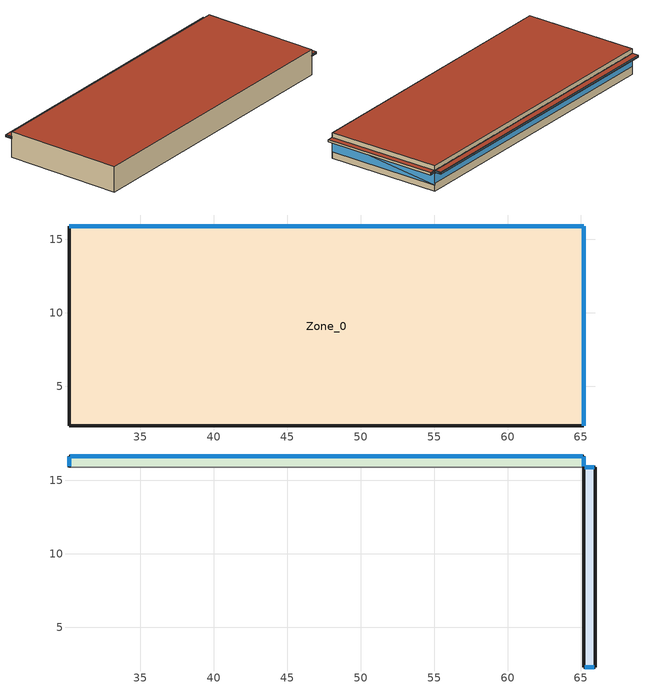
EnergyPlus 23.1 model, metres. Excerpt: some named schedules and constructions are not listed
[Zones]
Zone_0
 floor outside (90.1-2019 Nonresidential CZ 0 Exterior Floor (Mass)): 30.19,15.89,9.1 65.19,15.89,9.1 65.19,2.3,9 30.19,2.29,9
 wall outside (UVal_0.1_Mass): 65.19,15.89 30.19,15.89 z9.1:11.32; 65.19,15.89 30.19,15.89 z11.57:12.1; 30.19,2.29 65.19,2.3 z9:12; 65.19,2.3,9 65.19,15.89,9.1 65.19,15.89,12.1 65.19,2.3,12; 30.19,15.89,9.1 30.19,2.29,9 30.19,2.29,12 30.19,15.89,12.1
 wall to Zone_1 (UVal_0.4_Light): 65.19,15.89 30.19,15.89 z11.32:11.57
 window (defaultGlazing): 65.19,15.89 30.19,15.89 z10.03:11.17; 65.19,2.3,11.28 65.19,15.89,9.82 65.19,15.89,11.32; 65.19,2.3,9.78 65.19,15.89,9.82 65.19,2.3,11.28
 roof outside (300mmInsulation 200mmConcrete): 30.19,15.89,12.1 30.19,2.29,12 65.19,2.3,12 65.19,15.89,12.1
Zone_1
 floor outside (90.1-2019 Nonresidential CZ 0 Exterior Floor (Mass)): 65.19,15.89 30.19,15.89 30.19,16.65 65.19,16.65 z11.32
 wall outside (UVal_0.1_Mass): 65.19,15.89 65.19,16.65 30.19,16.65 30.19,15.89 z11.32:11.57
 window (90.1-2019 Nonresidential CZ 0 Glazing (Operable)): 65.19,15.94 65.19,16.6 / 30.19,16.6 30.19,15.94 z11.38:11.52; 65.13,16.65 30.25,16.65 z11.39:11.51
 roof outside (300mmInsulation 200mmConcrete): 65.19,15.89 65.19,16.65 30.19,16.65 30.19,15.89 z11.57
Zone_2
 floor outside (90.1-2019 Nonresidential CZ 0 Exterior Floor (Mass)): 65.96,2.29,11.22 65.19,2.29,11.22 65.19,15.89,11.32 65.96,15.89,11.32
 wall outside (UVal_0.1_Mass): 65.19,2.29 65.96,2.29 z11.22:11.47; 65.96,15.89 65.19,15.89 z11.32:11.57; 65.19,15.89,11.32 65.19,2.29,11.22 65.19,2.29,11.47 65.19,15.89,11.57; 65.96,2.29,11.22 65.96,15.89,11.32 65.96,15.89,11.57 65.96,2.29,11.47
 window (90.1-2019 Nonresidential CZ 0 Glazing (Operable)): 65.25,2.29 65.89,2.29 z11.29:11.41; 65.89,15.89 65.25,15.89 z11.39:11.51
 roof outside (300mmInsulation 200mmConcrete): 65.96,2.29,11.47 65.96,15.89,11.57 65.19,15.89,11.57 65.19,2.29,11.47
[Schedule:Day:Hourly]
10d713fc-3072-4711-9a12-a2e5f2eb140a: Fraction, 1, 1, 0, 0, 0, 0, 0, 0, 1, 0, 1, 0, 0, 0, 0, 0, 0, 0, 1, 1, 1, 1, 1, 1
61ed1269-ddbc-42bc-8d7f-7cf0bda598df: Fraction, 1, 1, 1, 1, 1, 1, 1, 1, 1, 1, 1, 0, 0, 0, 0, 0, 0, 0, 1, 1, 1, 1, 1, 1
70f824c9-62ea-408e-a8f5-429ca6cad864: Fraction, 1, 1, 1, 1, 1, 1, 1, 1, 1, 0, 0, 0, 0, 0, 0, 0, 0, 1, 1, 1, 1, 1, 1, 1
a60537e2-356d-47ed-acd2-93ec5fe711dc: Fraction, 1, 0, 0, 0, 0, 0, 0, 0, 0, 0, 0, 0, 1, 1, 1, 0, 0, 1, 1, 1, 1, 1, 1, 1
674fb5bb-e834-4b4a-98e3-8f03caa16b26: Fraction, 1, 0, 1, 0, 0, 0, 0, 0, 0, 1, 1, 1, 0, 0, 0, 0, 0, 1, 1, 1, 1, 1, 1, 0
c9109ec8-8125-4f40-bf91-d22dfe812e48: Fraction, 1, 1, 1, 0, 0, 0, 1, 0, 1, 1, 1, 0, 1, 1, 1, 1, 1, 1, 1, 1, 1, 1, 1, 1
646475e4-0fcc-46c1-b942-dc71db39b06e: Fraction, 0, 0, 0, 0, 0, 0, 0, 0, 1, 1, 1, 0, 0, 1, 1, 1, 1, 1, 1, 1, 1, 1, 1, 1
f5a2888a-f7b7-4a11-9f32-ce515b560cf4: Fraction, 1, 1, 1, 1, 1, 1, 0, 0, 1, 1, 1, 1, 0, 0, 0, 1, 1, 1, 1, 1, 1, 1, 1, 1
43b6edb4-3acb-4b10-8bd7-84ea273cac6d: Fraction, 1, 1, 0, 0, 0, 0, 0, 0, 1, 1, 1, 1, 0, 0, 0, 0, 1, 1, 1, 1, 1, 1, 1, 1
05f473d5-67bb-4a2a-af55-2b3afae00f33: Fraction, 1, 1, 1, 0, 0, 0, 1, 1, 1, 1, 1, 0, 0, 0, 0, 0, 0, 0, 1, 1, 1, 1, 1, 1
b609d13f-2b84-405b-8a24-956a2ad42ed2: Fraction, 1, 1, 1, 0, 0, 0, 1, 1, 1, 1, 0, 0, 0, 0, 0, 0, 0, 0, 0, 1, 1, 1, 1, 1
91dc874c-185d-405f-9681-4eb2b382bce5: Fraction, 1, 1, 1, 1, 1, 0, 0, 1, 1, 1, 1, 1, 1, 1, 1, 1, 1, 1, 1, 1, 1, 1, 1, 1
b0ddb3e1-650b-4cac-92bf-bfcedb18f3d5: Fraction, 1, 1, 1, 1, 1, 1, 1, 1, 1, 1, 1, 1, 0, 1, 0, 0, 0, 0, 1, 1, 1, 1, 1, 1
3907be95-0625-4d7e-8887-85e78e9e7097: Fraction, 1, 1, 1, 1, 1, 0, 0, 0, 1, 1, 1, 0, 0, 0, 0, 0, 1, 1, 1, 1, 1, 1, 1, 1
a2372f72-154d-47db-9df6-6178cb1762ee: Fraction, 1, 1, 1, 1, 1, 1, 1, 1, 1, 0, 1, 0, 0, 0, 1, 0, 1, 1, 1, 1, 1, 1, 1, 1
9c51dfe6-b78f-4bde-aa47-e0048b18d7f1: Fraction, 1, 1, 1, 1, 0, 1, 0, 1, 1, 1, 0, 0, 0, 1, 0, 0, 0, 1, 1, 1, 0, 0, 0, 0
9a63c915-3d74-4597-926e-4e540ecf2ef6: Fraction, 0, 0, 1, 1, 0, 0, 0, 0, 1, 1, 1, 1, 1, 1, 1, 1, 1, 1, 1, 1, 1, 1, 1, 1
494fab0d-f455-415b-a334-f92c7b187d72: Fraction, 1, 1, 1, 1, 1, 0, 1, 0, 1, 1, 1, 0, 0, 0, 0, 0, 1, 1, 1, 0, 0, 0, 0, 0
fc56dd6f-0bbc-4290-9baf-2ed334850574: Fraction, 0, 0, 0, 1, 1, 0, 0, 0, 1, 1, 1, 1, 1, 1, 1, 1, 1, 1, 1, 1, 1, 1, 1, 1
9c84e007-54f2-48a4-b61c-5804248a54b5: Fraction, 1, 1, 1, 1, 0, 1, 0, 0, 0, 1, 1, 1, 0, 1, 1, 1, 1, 1, 1, 1, 1, 1, 1, 1
2a86dc24-abe2-46c0-a578-bac73edff54d: Fraction, 1, 1, 1, 0, 1, 1, 1, 1, 1, 1, 1, 0, 0, 1, 0, 0, 1, 0, 1, 1, 1, 1, 1, 1
af6fd26a-f3b5-4432-83a5-3574fd72b575: Fraction, 1, 1, 1, 1, 1, 1, 1, 1, 1, 1, 1, 0, 0, 1, 1, 1, 1, 1, 1, 1, 1, 1, 1, 0
d04bf241-68dc-43e7-b480-e6d11a788bb6: Fraction, 0, 1, 0, 0, 0, 0, 0, 0, 1, 1, 1, 0, 0, 0, 0, 0, 1, 1, 1, 1, 1, 1, 1, 1
416eccee-d6db-416a-bc9c-cfc138c876e0: Fraction, 1, 0, 0, 0, 0, 0, 0, 0, 1, 1, 0, 1, 1, 1, 0, 1, 1, 1, 1, 1, 0, 0, 0, 0
306c6122-c85a-44f9-8740-2a49046fa639: Fraction, 0, 0, 0, 1, 0, 1, 1, 1, 1, 1, 1, 1, 0, 0, 0, 0, 1, 0, 1, 1, 1, 1, 1, 1
de2ef2b7-c6b9-4deb-9ff6-de48f5c54e7b: Fraction, 1, 1, 1, 1, 1, 1, 0, 0, 1, 1, 1, 0, 0, 1, 1, 1, 1, 1, 1, 1, 1, 1, 1, 1
00a06784-31f2-46b5-b46b-9b3cc705e4be: Fraction, 1, 0, 0, 0, 0, 0, 1, 0, 0, 0, 0, 1, 1, 1, 1, 1, 1, 1, 1, 1, 1, 1, 1, 1
d31c2aa3-0a75-4447-89ba-870216779a50: Fraction, 1, 1, 1, 0, 1, 0, 0, 1, 1, 1, 1, 0, 1, 0, 0, 0, 0, 0, 0, 1, 1, 1, 1, 1
891d2449-723d-4d62-9c85-b3457b391c29: Fraction, 1, 1, 1, 0, 0, 0, 1, 1, 1, 1, 1, 1, 0, 0, 0, 0, 1, 1, 1, 1, 1, 1, 1, 1
3ca07191-f17e-4e5b-a554-ef873127aaf8: Fraction, 1, 0, 0, 0, 0, 1, 0, 0, 1, 1, 1, 0, 0, 0, 0, 0, 0, 0, 0, 1, 1, 1, 1, 1
9a9dc7c6-4e7d-4db2-b51f-c26e0e111955: Fraction, 1, 1, 0, 0, 0, 1, 1, 0, 1, 1, 0, 0, 0, 0, 0, 0, 0, 0, 0, 0, 1, 1, 1, 1
4a6c5b4c-1f89-4df6-ad9f-71430bc37b44: Fraction, 1, 1, 1, 1, 1, 1, 1, 0, 1, 1, 0, 0, 0, 0, 0, 0, 1, 0, 0, 0, 0, 0, 1, 1
08254775-44f5-4247-85e3-4b5066e2096e: Fraction, 1, 1, 1, 1, 1, 1, 1, 1, 1, 0, 1, 0, 0, 0, 1, 1, 1, 1, 1, 1, 1, 1, 0, 0
be219f89-2b1d-4431-9e91-bb3388aacff5: Fraction, 0, 0, 0, 0, 0, 0, 0, 0, 0, 1, 0, 1, 1, 0, 1, 1, 1, 1, 1, 0, 1, 1, 1, 0
d5d741f9-8e4f-4459-886a-abe22ecb4776: Fraction, 0, 0, 0, 0, 0, 0, 0, 0, 1, 1, 1, 0, 0, 0, 1, 1, 0, 0, 1, 1, 1, 1, 1, 0
bf6d51ac-1105-497a-a2de-ec87173624fa: Fraction, 1, 1, 1, 1, 1, 1, 1, 1, 1, 1, 0, 1, 0, 0, 0, 1, 1, 1, 1, 1, 1, 1, 1, 1
41ae4848-2393-435b-aa8c-caff3620836a: Fraction, 1, 0, 0, 0, 0, 0, 0, 0, 0, 1, 0, 0, 0, 0, 0, 1, 1, 1, 1, 0, 1, 0, 0, 0
10c5c7fc-dffd-4ef6-b768-62973fcca726: Fraction, 1, 1, 1, 1, 0, 0, 0, 0, 0, 0, 0, 1, 1, 1, 1, 1, 1, 1, 0, 1, 1, 1, 1, 1
1a895e39-381c-441a-b398-cd7a906c9560: Fraction, 1, 0, 1, 1, 0, 1, 1, 0, 1, 1, 0, 0, 0, 1, 1, 0, 1, 1, 1, 1, 1, 1, 1, 1
ec1b9e14-5321-4283-929d-bf3f2aed2e36: Fraction, 1, 1, 1, 1, 0, 0, 0, 0, 1, 1, 0, 0, 1, 1, 1, 1, 1, 1, 1, 1, 1, 1, 1, 1
a863b074-c15f-43c4-8cf2-807d5d33a216: Fraction, 1, 1, 1, 1, 1, 0, 1, 1, 1, 0, 1, 0, 0, 0, 0, 0, 1, 1, 1, 1, 1, 1, 1, 0
a6eedebb-9661-4f0f-a3d9-d3d558f6e6e6: Fraction, 0, 0, 0, 0, 0, 0, 0, 0, 1, 0, 0, 0, 0, 0, 0, 0, 1, 1, 1, 1, 1, 1, 1, 1
137350fb-6d46-4d79-be7a-9534d8d10eae: Fraction, 1, 1, 1, 1, 1, 1, 1, 1, 1, 0, 0, 0, 0, 0, 0, 1, 1, 1, 1, 1, 1, 1, 1, 1
300a2eba-17ac-4103-8262-91f0393ea415: Fraction, 1, 0, 1, 1, 0, 0, 0, 0, 1, 0, 0, 0, 0, 0, 0, 0, 0, 0, 1, 1, 1, 1, 1, 1
2cc7303c-c598-4b38-b547-18a4594cbe52: Fraction, 1, 1, 0, 0, 0, 0, 0, 0, 1, 1, 1, 1, 1, 0, 1, 0, 0, 1, 1, 1, 1, 1, 1, 1
11a17922-9a20-4e33-8878-eec7af24481d: Fraction, 1, 1, 0, 0, 0, 0, 0, 0, 0, 0, 1, 1, 1, 1, 1, 1, 1, 1, 1, 1, 0, 1, 1, 1
9716e83f-957e-4317-9740-17813301d28d: Fraction, 0, 0, 0, 0, 0, 1, 1, 1, 1, 1, 1, 0, 0, 0, 0, 0, 0, 1, 1, 1, 1, 1, 1, 1
8e439957-4252-43be-8005-84d9a7e16082: Fraction, 1, 0, 0, 0, 0, 0, 0, 1, 1, 1, 1, 1, 1, 1, 1, 1, 0, 0, 0, 0, 0, 0, 0, 0
acede185-746f-4f2d-91b2-94382a2c96ec: Fraction, 1, 0, 1, 1, 0, 1, 1, 1, 1, 1, 1, 1, 0, 1, 1, 1, 1, 1, 1, 1, 1, 1, 1, 1
75cba13a-617c-4c97-b269-6eb50ce1591e: Fraction, 1, 0, 0, 0, 0, 0, 0, 0, 0, 0, 1, 1, 1, 1, 1, 0, 0, 1, 1, 1, 1, 1, 1, 1
237d4c4f-92ee-47a7-9302-7d6d844a4d08: Fraction, 0, 0, 0, 1, 0, 0, 0, 0, 1, 1, 0, 0, 0, 0, 0, 0, 0, 0, 1, 1, 1, 1, 1, 1
76d3d796-0b15-4e9a-83b3-713734fe82b8: Fraction, 1, 0, 1, 1, 1, 1, 1, 1, 1, 1, 0, 1, 1, 1, 0, 0, 0, 0, 0, 1, 1, 1, 1, 0
a980d210-3156-47ee-8bec-23ea1e65e53d: Fraction, 0, 0, 0, 0, 0, 1, 0, 0, 0, 1, 1, 1, 1, 0, 0, 1, 1, 1, 1, 1, 1, 1, 1, 0
f49d894e-3d28-4cb2-9190-20e270618cad: Fraction, 0, 0, 0, 0, 0, 0, 1, 1, 1, 1, 1, 0, 0, 0, 0, 0, 0, 1, 1, 1, 1, 1, 1, 1
2643e4e2-9434-4e53-bae8-801ac61526bf: Fraction, 1, 0, 0, 0, 0, 0, 0, 1, 1, 1, 1, 0, 0, 0, 0, 1, 1, 1, 1, 1, 1, 1, 1, 1
2faba3f0-d3ef-49e8-9fd7-9ccc6b06eb38: Fraction, 1, 1, 0, 0, 0, 0, 0, 1, 1, 1, 0, 0, 0, 0, 1, 1, 1, 1, 1, 1, 1, 1, 1, 1
d643ee9b-49e5-497c-b0c5-6b59a79e9e5f: Fraction, 0, 0, 0, 0, 0, 0, 0, 1, 1, 0, 0, 0, 1, 1, 1, 1, 1, 1, 1, 1, 1, 1, 1, 1
1dfaae83-eb3d-43e5-a21c-0adb53cef538: Fraction, 0, 0, 0, 0, 0, 0, 0, 0, 1, 0, 0, 1, 1, 1, 0, 0, 1, 1, 1, 1, 1, 1, 1, 1
2a172e51-18e2-4fed-9432-b58eb8ec5cdb: Fraction, 1, 1, 1, 0, 0, 0, 1, 1, 1, 0, 0, 0, 0, 0, 0, 0, 0, 0, 1, 1, 1, 1, 1, 1
9e497f02-96e3-4eba-a41a-adc510a7f938: Fraction, 1, 1, 1, 1, 1, 1, 1, 0, 0, 0, 0, 1, 1, 1, 1, 1, 1, 1, 1, 1, 1, 1, 1, 0
7a75ea46-1197-4ee1-a5b1-fb817902bfcc: Fraction, 0, 0, 0, 0, 0, 0, 0, 0, 1, 1, 1, 0, 0, 0, 0, 1, 1, 1, 0, 0, 0, 0, 0, 0
85bda98a-c2dc-488f-838b-67b26deb7046: Fraction, 0, 0, 0, 0, 0, 0, 0, 0, 0, 0, 0, 0, 0, 0, 0, 1, 1, 1, 1, 0, 0, 0, 1, 0
48ee625a-fc7b-43ab-a435-b89023930e2b: Fraction, 0, 0, 0, 0, 0, 0, 0, 0, 1, 1, 0, 0, 1, 0, 1, 1, 1, 1, 1, 1, 1, 1, 1, 0
d7017bb1-5e7b-4829-8bd7-197a37711c13: Fraction, 0, 0, 0, 0, 0, 0, 0, 1, 1, 1, 0, 1, 1, 1, 1, 1, 1, 1, 1, 0, 0, 0, 0, 0
edce10d1-4d66-4422-80ac-adc0b7613fc6: Fraction, 0, 0, 0, 0, 0, 1, 1, 1, 1, 1, 0, 0, 0, 0, 0, 0, 0, 1, 1, 1, 1, 1, 1, 1
a3413c26-e313-4fbc-bf39-c9835e067602: Fraction, 0, 0, 0, 0, 0, 0, 0, 0, 0, 0, 1, 1, 1, 1, 1, 1, 0, 1, 1, 1, 1, 1, 1, 1
ee5aba73-dbe6-49a7-bfbc-5bfe610fed42: Fraction, 0, 0, 0, 0, 0, 0, 0, 0, 0, 0, 0, 0, 1, 1, 1, 1, 1, 1, 1, 1, 1, 0, 0, 0
ce61d930-462c-4d4d-9808-b964f243c7cc: Fraction, 0, 0, 0, 0, 0, 0, 0, 1, 1, 1, 0, 0, 0, 0, 0, 0, 0, 1, 1, 1, 1, 0, 0, 0
d083154b-431d-4262-bc17-956b5a7cacb8: Fraction, 0, 0, 0, 0, 0, 0, 0, 0, 1, 1, 0, 0, 0, 0, 1, 0, 0, 0, 0, 0, 0, 0, 0, 0
b2c3b8bd-a126-442b-a75e-89e4aada451e: Fraction, 0, 0, 0, 0, 0, 0, 0, 0, 0, 1, 1, 1, 1, 0, 1, 1, 1, 1, 1, 1, 1, 1, 1, 1
e5cbe23d-e580-4333-b900-cfc3f0e2d00d: Fraction, 0, 0, 0, 0, 0, 0, 0, 0, 1, 0, 0, 0, 0, 0, 0, 0, 0, 1, 0, 0, 0, 0, 0, 0
1c31a9ed-b4f5-4405-a3af-4cf312ab412b: Fraction, 0, 0, 0, 0, 0, 0, 0, 0, 1, 1, 0, 0, 0, 0, 0, 0, 1, 1, 1, 1, 1, 1, 0, 0
3f0f88ad-98d5-42e1-878a-c6cfdd3288e6: Fraction, 0, 0, 0, 0, 0, 0, 0, 1, 1, 1, 0, 0, 0, 1, 1, 1, 1, 0, 0, 0, 0, 0, 0, 0
99fdca76-67c7-4707-bcb8-64c7a3ccdc95: Fraction, 0, 0, 0, 0, 0, 0, 0, 0, 1, 1, 0, 0, 0, 0, 0, 0, 0, 1, 1, 1, 1, 1, 1, 0
2d7ddb70-fcab-4909-8e3f-b6b6b285e38a: Fraction, 0, 0, 0, 0, 1, 0, 0, 1, 1, 1, 1, 0, 0, 0, 0, 0, 1, 1, 1, 1, 1, 1, 1, 1
bf1f3625-5696-4303-bce7-804e05abf3a4: Fraction, 1, 1, 1, 1, 1, 0, 0, 0, 1, 1, 1, 1, 1, 0, 1, 1, 1, 1, 1, 1, 1, 1, 1, 1
7f55c863-e8bb-466f-a7bb-aa6ae79d0c5d: Fraction, 0, 0, 0, 0, 0, 0, 0, 0, 1, 1, 0, 0, 0, 0, 1, 1, 1, 1, 1, 1, 1, 1, 1, 1
cb0a4169-39ab-4794-adda-a3b0d476ab10: Fraction, 1, 1, 1, 1, 1, 1, 1, 0, 1, 1, 1, 1, 1, 0, 1, 1, 1, 1, 1, 1, 1, 1, 0, 0
353d8db5-c0ed-44e2-a5a0-7b1e093b9e92: Fraction, 0, 0, 0, 0, 0, 0, 0, 0, 1, 1, 1, 0, 1, 1, 1, 1, 1, 1, 1, 1, 1, 0, 0, 0
98bceda6-e07a-4c50-9425-57e99d3db4aa: Fraction, 0, 0, 0, 0, 0, 0, 0, 0, 1, 1, 1, 1, 0, 0, 0, 1, 1, 1, 1, 1, 1, 1, 0, 0
0f659fd5-f9e5-4e4f-8be6-fa759d8dc17c: Fraction, 0, 0, 0, 0, 0, 0, 0, 0, 0, 1, 1, 1, 0, 0, 1, 1, 1, 1, 1, 0, 0, 0, 0, 0
179eb2b1-f7ec-45fe-a555-814ae693b209: Fraction, 0, 0, 0, 0, 0, 0, 0, 0, 1, 0, 1, 1, 0, 0, 0, 0, 0, 0, 0, 0, 0, 0, 0, 0
447d2ba5-b4dc-49ad-b887-97adc59445c6: Fraction, 0, 0, 0, 0, 0, 0, 0, 0, 1, 1, 0, 1, 1, 1, 1, 1, 1, 1, 0, 0, 0, 0, 0, 0
7f62b1e8-ed35-43e2-9df7-c3f04bf2ab00: Fraction, 0, 0, 0, 0, 0, 0, 0, 0, 0, 1, 1, 1, 1, 0, 1, 1, 1, 1, 0, 0, 0, 0, 0, 0
a68b36ce-0338-4c85-886b-22fb03240fc5: Fraction, 0, 0, 0, 0, 0, 0, 0, 0, 0, 1, 1, 1, 0, 1, 1, 1, 1, 1, 1, 1, 1, 1, 1, 0
af4d5ef0-b2f6-40f6-b5fe-5d5cd79ba691: Fraction, 0, 0, 0, 0, 0, 0, 0, 0, 0, 1, 1, 1, 0, 0, 0, 0, 1, 0, 0, 0, 0, 0, 0, 0
34876420-d6de-41f1-b16a-2dc2483c0a01: Fraction, 0, 0, 0, 0, 0, 0, 0, 0, 1, 1, 0, 0, 1, 1, 1, 1, 0, 0, 0, 0, 0, 0, 0, 0
37909307-c1bf-4959-9af4-a41c8051abf8: Fraction, 0, 0, 0, 0, 0, 0, 0, 0, 1, 1, 1, 1, 0, 0, 0, 0, 0, 0, 0, 0, 0, 0, 0, 0
b326b9a1-c50e-47b4-acb8-ed19e1de58c8: Fraction, 0, 0, 0, 0, 0, 0, 0, 0, 1, 1, 1, 1, 1, 1, 1, 0, 0, 0, 0, 0, 0, 0, 0, 0
9bb3e90f-f138-42c8-b57c-61777a491878: Fraction, 0, 0, 0, 0, 0, 0, 0, 0, 0, 0, 0, 0, 0, 0, 0, 1, 1, 1, 0, 0, 0, 0, 0, 0
52f96f46-de78-4db3-a806-bb9cac3bb587: Fraction, 0, 0, 0, 0, 0, 0, 0, 0, 1, 0, 0, 0, 0, 0, 0, 0, 0, 0, 0, 0, 0, 0, 0, 0
ebb98cfa-6603-42b5-b1b2-c7010035918d: Fraction, 0, 0, 0, 0, 0, 0, 0, 0, 0, 1, 1, 1, 1, 1, 1, 1, 0, 0, 1, 1, 1, 1, 0, 0
19f680ac-cdf3-41a6-943c-c1878b9880d7: Fraction, 0, 0, 0, 0, 0, 0, 0, 1, 1, 1, 0, 0, 0, 0, 0, 0, 0, 1, 1, 1, 1, 1, 1, 1
97b80bf3-bcb5-4496-807a-f526d2ab45e6: Fraction, 1, 0, 0, 0, 0, 0, 0, 0, 1, 1, 0, 1, 0, 0, 0, 1, 1, 1, 1, 1, 1, 1, 1, 0
6ac0dd7d-4f61-4455-a45e-d702f0c15f9e: Fraction, 0, 0, 0, 0, 0, 0, 0, 0, 1, 1, 1, 0, 0, 0, 1, 1, 1, 0, 0, 0, 0, 0, 0, 0
66476c89-ddb1-4fdb-9378-029f17a047cb: Fraction, 0, 0, 0, 0, 0, 0, 0, 0, 1, 1, 0, 0, 0, 0, 0, 0, 0, 0, 1, 1, 1, 1, 0, 0
f16dd44f-7100-460b-afff-acd0f5f50b16: Fraction, 0, 0, 0, 0, 0, 0, 0, 0, 1, 1, 0, 1, 1, 1, 0, 0, 0, 0, 0, 0, 0, 0, 0, 0
022ae167-fda2-48f7-9a39-ea2138b78fbe: Fraction, 0, 0, 0, 0, 0, 0, 0, 0, 1, 1, 1, 0, 0, 1, 1, 1, 1, 1, 1, 1, 0, 0, 0, 0
822c1547-43ce-481d-a9e3-5fcd458a743f: Fraction, 0, 0, 0, 0, 0, 0, 0, 0, 1, 1, 0, 0, 0, 0, 1, 1, 0, 1, 1, 1, 1, 0, 0, 0
dae093e6-9b61-4693-85cb-51f31b8d51ec: Fraction, 0, 0, 0, 0, 0, 0, 0, 0, 0, 1, 0, 0, 0, 0, 0, 0, 0, 1, 1, 1, 1, 1, 0, 0
a2438593-ce3a-4b02-87cc-7383c9961abe: Fraction, 0, 0, 0, 0, 0, 0, 0, 0, 1, 1, 0, 0, 0, 1, 0, 0, 1, 1, 0, 0, 0, 0, 0, 0
933b7398-8125-4de0-9e11-62e57134b528: Fraction, 0, 0, 0, 0, 0, 0, 0, 0, 0, 1, 1, 1, 1, 0, 1, 1, 1, 1, 1, 1, 1, 0, 0, 0
1dd0fdd1-d6a5-412f-a070-c572088857c8: Fraction, 0, 0, 0, 0, 0, 0, 0, 0, 1, 1, 1, 0, 0, 0, 0, 1, 1, 1, 1, 1, 1, 1, 1, 1
deb6f6ea-c9c5-4805-a3ef-6dc1df3b5e63: Fraction, 1, 0, 0, 0, 0, 0, 0, 1, 1, 1, 0, 0, 0, 0, 1, 1, 1, 1, 1, 1, 0, 0, 0, 1
75e6b944-20e3-4a1a-b83f-b948d7d7674c: Fraction, 1, 1, 1, 1, 1, 1, 1, 1, 1, 1, 1, 0, 0, 1, 1, 0, 1, 1, 1, 1, 1, 1, 1, 1
dd5cfb8b-a255-4f48-b038-7f615e4a6a4f: Fraction, 1, 1, 1, 1, 1, 1, 1, 1, 1, 1, 1, 0, 0, 0, 0, 1, 1, 1, 1, 1, 1, 1, 1, 1
0f68c870-ea28-436b-bf43-31441e6e253e: Fraction, 1, 1, 1, 1, 1, 1, 1, 1, 1, 1, 1, 0, 1, 1, 1, 1, 1, 1, 1, 1, 1, 1, 1, 1
519927ba-a003-4d07-baa5-e0f4478158ba: Fraction, 1, 1, 1, 1, 0, 1, 1, 1, 1, 1, 1, 0, 0, 0, 1, 1, 1, 1, 1, 1, 1, 1, 1, 1
0da9afdd-8d51-4079-86f9-bb3570d4ebc6: Fraction, 1, 1, 1, 1, 0, 1, 1, 1, 1, 1, 1, 0, 0, 0, 1, 0, 0, 0, 1, 1, 0, 0, 0, 0
b81810d5-9cfb-4d04-a86d-2c3e7230dea2: Fraction, 0, 0, 0, 0, 0, 0, 0, 0, 0, 0, 0, 0, 0, 0, 0, 0, 0, 0, 0, 0, 0, 0, 0, 0
9c8b5dc4-6fe2-4ae3-96e5-0840bfe9bda0: Fraction, 0, 0, 0, 1, 0, 0, 0, 0, 1, 0, 0, 0, 0, 0, 0, 0, 0, 0, 0, 0, 0, 0, 0, 0
380e25e0-08fc-4b64-a6a1-e173f85b2f57: Fraction, 0, 0, 0, 0, 0, 0, 0, 0, 0, 1, 1, 1, 0, 0, 1, 1, 0, 0, 0, 0, 0, 0, 0, 0
95b9b296-ec7e-44e8-8dba-f3cf40076237: Fraction, 0, 0, 0, 0, 0, 0, 0, 0, 0, 1, 1, 0, 0, 1, 0, 1, 0, 0, 1, 0, 1, 1, 0, 1
2bcb8da5-1ce3-4abe-b2c0-20256a1614b9: Fraction, 1, 0, 0, 0, 0, 0, 0, 0, 0, 0, 0, 0, 0, 1, 1, 1, 1, 1, 1, 1, 0, 0, 0, 0
5f22f7ca-9a8a-4a17-b0d5-c1f29da7a741: Fraction, 0, 0, 0, 0, 0, 0, 0, 0, 0, 0, 0, 0, 1, 1, 1, 1, 1, 1, 1, 0, 0, 0, 0, 0
88f8df28-805f-445d-a075-23f4d8210695: Fraction, 0, 0, 0, 0, 0, 0, 0, 0, 0, 0, 0, 0, 0, 0, 1, 0, 0, 0, 1, 0, 0, 0, 0, 0
7604b066-f6eb-436c-83da-d0ff39d6c897: Fraction, 0, 0, 0, 0, 0, 0, 0, 0, 0, 1, 1, 1, 1, 1, 1, 1, 1, 1, 1, 1, 0, 0, 0, 0
e84912f4-c506-456f-9207-9a9e6a4312c7: Fraction, 0, 0, 0, 0, 0, 0, 0, 0, 1, 1, 1, 1, 0, 0, 0, 0, 1, 1, 1, 1, 1, 1, 0, 1
229d6129-583f-417b-b670-f7afbb13c832: Fraction, 0, 0, 0, 0, 0, 0, 0, 0, 0, 0, 1, 0, 0, 0, 0, 1, 1, 1, 1, 1, 0, 0, 0, 1
09303dca-2d7a-4fe9-9c02-a94ddb820116: Fraction, 0, 0, 0, 0, 0, 0, 0, 0, 0, 1, 1, 1, 1, 0, 0, 0, 0, 0, 0, 0, 0, 0, 0, 0
681f16e4-36bb-4ef8-bcfd-c0f391d13ed4: Fraction, 0, 0, 0, 0, 0, 0, 0, 0, 0, 0, 1, 1, 1, 1, 1, 1, 1, 0, 1, 0, 0, 0, 0, 0
3fbdc54a-02a5-43e6-9c53-6f59437251b0: Fraction, 0, 0, 0, 0, 0, 0, 0, 0, 1, 1, 1, 1, 0, 1, 0, 1, 0, 0, 0, 0, 1, 0, 0, 0
0ad62c11-7c26-4d44-a9f0-9138c96bfd22: Fraction, 0, 0, 0, 0, 0, 0, 0, 0, 1, 1, 1, 1, 0, 1, 1, 1, 1, 1, 1, 1, 1, 0, 0, 0
bc6d3770-5bd0-4d3c-9470-f0660c203781: Fraction, 0, 0, 0, 0, 0, 0, 0, 0, 1, 1, 1, 0, 1, 0, 0, 1, 1, 1, 1, 1, 1, 1, 1, 0
98b93864-a386-4f26-a942-77880ab7702b: Fraction, 0, 0, 1, 1, 0, 0, 1, 0, 1, 1, 1, 1, 0, 1, 1, 1, 1, 1, 1, 1, 1, 1, 1, 1
f00a425a-d482-4adf-8860-2d9c944e238b: Fraction, 1, 1, 0, 1, 1, 1, 0, 1, 1, 1, 1, 1, 1, 0, 0, 1, 1, 1, 1, 1, 1, 1, 1, 1
1c33b03b-ec0a-495d-ac86-4f7a8e308f9b: Fraction, 1, 1, 1, 1, 1, 1, 1, 1, 1, 1, 1, 0, 0, 0, 0, 0, 1, 1, 1, 1, 1, 1, 0, 1
daa9a467-d357-4696-8da7-36d43405ef14: Fraction, 0, 0, 1, 1, 0, 1, 1, 0, 1, 1, 1, 0, 0, 0, 0, 1, 1, 1, 1, 1, 1, 1, 1, 1
63ee978b-6369-462f-b33a-710a13f7d36b: Fraction, 1, 0, 1, 0, 0, 0, 0, 0, 1, 1, 1, 0, 0, 0, 0, 0, 1, 1, 1, 1, 1, 1, 1, 1
125354f9-8652-4aaa-b61e-be9cc891cd45: Fraction, 1, 0, 0, 0, 0, 0, 0, 0, 1, 1, 1, 1, 0, 0, 0, 0, 1, 1, 1, 1, 1, 1, 1, 1
78d95b0f-e1e6-4c14-bbf4-f57bd83d4048: Fraction, 1, 1, 1, 0, 0, 1, 1, 0, 1, 1, 1, 0, 0, 0, 0, 0, 1, 1, 1, 1, 1, 1, 1, 1
bf0585b6-e540-45ba-9dbe-7b0550df7f3e: Fraction, 1, 0, 0, 0, 0, 1, 1, 0, 1, 1, 1, 1, 1, 1, 1, 1, 1, 1, 1, 1, 1, 1, 0, 0
[Schedule:Year]
CoolAvail_Zone_0: Fraction, CoolAvail_Zone_0_0, 1, 1, 1, 7, CoolAvail_Zone_0_1, 1, 8, 1, 14, CoolAvail_Zone_0_2, 1, 15, 1, 21, CoolAvail_Zone_0_3, 1, 22, 1, 28, CoolAvail_Zone_0_4, 1, 29, 2, 4, CoolAvail_Zone_0_5, 2, 5, 2, 11, CoolAvail_Zone_0_6, 2, 12, 2, 18, CoolAvail_Zone_0_7, 2, 19, 2, 25, CoolAvail_Zone_0_8, 2, 26, 3, 4, CoolAvail_Zone_0_9, 3, 5, 3, 11, CoolAvail_Zone_0_10, 3, 12, 3, 18, CoolAvail_Zone_0_11, 3, 19, 3, 25, CoolAvail_Zone_0_12, 3, 26, 4, 1, CoolAvail_Zone_0_13, 4, 2, 4, 8, CoolAvail_Zone_0_14, 4, 9, 4, 15, CoolAvail_Zone_0_15, 4, 16, 4, 22, CoolAvail_Zone_0_16, 4, 23, 4, 29, CoolAvail_Zone_0_17, 4, 30, 5, 6, CoolAvail_Zone_0_18, 5, 7, 5, 13, CoolAvail_Zone_0_19, 5, 14, 5, 20, CoolAvail_Zone_0_20, 5, 21, 5, 27, CoolAvail_Zone_0_21, 5, 28, 6, 3, CoolAvail_Zone_0_22, 6, 4, 6, 10, CoolAvail_Zone_0_23, 6, 11, 6, 17, CoolAvail_Zone_0_24, 6, 18, 6, 24, CoolAvail_Zone_0_25, 6, 25, 7, 1, CoolAvail_Zone_0_26, 7, 2, 7, 8, CoolAvail_Zone_0_27, 7, 9, 7, 15, CoolAvail_Zone_0_28, 7, 16, 7, 22, CoolAvail_Zone_0_29, 7, 23, 7, 29, CoolAvail_Zone_0_30, 7, 30, 8, 5, CoolAvail_Zone_0_31, 8, 6, 8, 12, CoolAvail_Zone_0_32, 8, 13, 8, 19, CoolAvail_Zone_0_33, 8, 20, 8, 26, CoolAvail_Zone_0_34, 8, 27, 9, 2, CoolAvail_Zone_0_35, 9, 3, 9, 9, CoolAvail_Zone_0_36, 9, 10, 9, 16, CoolAvail_Zone_0_37, 9, 17, 9, 23, CoolAvail_Zone_0_38, 9, 24, 9, 30, CoolAvail_Zone_0_39, 10, 1, 10, 7, CoolAvail_Zone_0_40, 10, 8, 10, 14, CoolAvail_Zone_0_41, 10, 15, 10, 21, CoolAvail_Zone_0_42, 10, 22, 10, 28, CoolAvail_Zone_0_43, 10, 29, 11, 4, CoolAvail_Zone_0_44, 11, 5, 11, 11, CoolAvail_Zone_0_45, 11, 12, 11, 18, CoolAvail_Zone_0_46, 11, 19, 11, 25, CoolAvail_Zone_0_47, 11, 26, 12, 2, CoolAvail_Zone_0_48, 12, 3, 12, 9, CoolAvail_Zone_0_49, 12, 10, 12, 16, CoolAvail_Zone_0_50, 12, 17, 12, 23, CoolAvail_Zone_0_51, 12, 24, 12, 30, CoolAvail_Zone_0_52, 12, 31, 12, 31
CoolAvail_Zone_1: Fraction, CoolAvail_Zone_1_0, 1, 1, 1, 7, CoolAvail_Zone_1_1, 1, 8, 1, 14, CoolAvail_Zone_1_2, 1, 15, 1, 21, CoolAvail_Zone_1_3, 1, 22, 1, 28, CoolAvail_Zone_1_4, 1, 29, 2, 4, CoolAvail_Zone_1_5, 2, 5, 2, 11, CoolAvail_Zone_1_6, 2, 12, 2, 18, CoolAvail_Zone_1_7, 2, 19, 2, 25, CoolAvail_Zone_1_8, 2, 26, 3, 4, CoolAvail_Zone_1_9, 3, 5, 3, 11, CoolAvail_Zone_1_10, 3, 12, 3, 18, CoolAvail_Zone_1_11, 3, 19, 3, 25, CoolAvail_Zone_1_12, 3, 26, 4, 1, CoolAvail_Zone_1_13, 4, 2, 4, 8, CoolAvail_Zone_1_14, 4, 9, 4, 15, CoolAvail_Zone_1_15, 4, 16, 4, 22, CoolAvail_Zone_1_16, 4, 23, 4, 29, CoolAvail_Zone_1_17, 4, 30, 5, 6, CoolAvail_Zone_1_18, 5, 7, 5, 13, CoolAvail_Zone_1_19, 5, 14, 5, 20, CoolAvail_Zone_1_20, 5, 21, 5, 27, CoolAvail_Zone_1_21, 5, 28, 6, 3, CoolAvail_Zone_1_22, 6, 4, 6, 10, CoolAvail_Zone_1_23, 6, 11, 6, 17, CoolAvail_Zone_1_24, 6, 18, 6, 24, CoolAvail_Zone_1_25, 6, 25, 7, 1, CoolAvail_Zone_1_26, 7, 2, 7, 8, CoolAvail_Zone_1_27, 7, 9, 7, 15, CoolAvail_Zone_1_28, 7, 16, 7, 22, CoolAvail_Zone_1_29, 7, 23, 7, 29, CoolAvail_Zone_1_30, 7, 30, 8, 5, CoolAvail_Zone_1_31, 8, 6, 8, 12, CoolAvail_Zone_1_32, 8, 13, 8, 19, CoolAvail_Zone_1_33, 8, 20, 8, 26, CoolAvail_Zone_1_34, 8, 27, 9, 2, CoolAvail_Zone_1_35, 9, 3, 9, 9, CoolAvail_Zone_1_36, 9, 10, 9, 16, CoolAvail_Zone_1_37, 9, 17, 9, 23, CoolAvail_Zone_1_38, 9, 24, 9, 30, CoolAvail_Zone_1_39, 10, 1, 10, 7, CoolAvail_Zone_1_40, 10, 8, 10, 14, CoolAvail_Zone_1_41, 10, 15, 10, 21, CoolAvail_Zone_1_42, 10, 22, 10, 28, CoolAvail_Zone_1_43, 10, 29, 11, 4, CoolAvail_Zone_1_44, 11, 5, 11, 11, CoolAvail_Zone_1_45, 11, 12, 11, 18, CoolAvail_Zone_1_46, 11, 19, 11, 25, CoolAvail_Zone_1_47, 11, 26, 12, 2, CoolAvail_Zone_1_48, 12, 3, 12, 9, CoolAvail_Zone_1_49, 12, 10, 12, 16, CoolAvail_Zone_1_50, 12, 17, 12, 23, CoolAvail_Zone_1_51, 12, 24, 12, 30, CoolAvail_Zone_1_52, 12, 31, 12, 31
CoolAvail_Zone_2: Fraction, CoolAvail_Zone_2_0, 1, 1, 1, 7, CoolAvail_Zone_2_1, 1, 8, 1, 14, CoolAvail_Zone_2_2, 1, 15, 1, 21, CoolAvail_Zone_2_3, 1, 22, 1, 28, CoolAvail_Zone_2_4, 1, 29, 2, 4, CoolAvail_Zone_2_5, 2, 5, 2, 11, CoolAvail_Zone_2_6, 2, 12, 2, 18, CoolAvail_Zone_2_7, 2, 19, 2, 25, CoolAvail_Zone_2_8, 2, 26, 3, 4, CoolAvail_Zone_2_9, 3, 5, 3, 11, CoolAvail_Zone_2_10, 3, 12, 3, 18, CoolAvail_Zone_2_11, 3, 19, 3, 25, CoolAvail_Zone_2_12, 3, 26, 4, 1, CoolAvail_Zone_2_13, 4, 2, 4, 8, CoolAvail_Zone_2_14, 4, 9, 4, 15, CoolAvail_Zone_2_15, 4, 16, 4, 22, CoolAvail_Zone_2_16, 4, 23, 4, 29, CoolAvail_Zone_2_17, 4, 30, 5, 6, CoolAvail_Zone_2_18, 5, 7, 5, 13, CoolAvail_Zone_2_19, 5, 14, 5, 20, CoolAvail_Zone_2_20, 5, 21, 5, 27, CoolAvail_Zone_2_21, 5, 28, 6, 3, CoolAvail_Zone_2_22, 6, 4, 6, 10, CoolAvail_Zone_2_23, 6, 11, 6, 17, CoolAvail_Zone_2_24, 6, 18, 6, 24, CoolAvail_Zone_2_25, 6, 25, 7, 1, CoolAvail_Zone_2_26, 7, 2, 7, 8, CoolAvail_Zone_2_27, 7, 9, 7, 15, CoolAvail_Zone_2_28, 7, 16, 7, 22, CoolAvail_Zone_2_29, 7, 23, 7, 29, CoolAvail_Zone_2_30, 7, 30, 8, 5, CoolAvail_Zone_2_31, 8, 6, 8, 12, CoolAvail_Zone_2_32, 8, 13, 8, 19, CoolAvail_Zone_2_33, 8, 20, 8, 26, CoolAvail_Zone_2_34, 8, 27, 9, 2, CoolAvail_Zone_2_35, 9, 3, 9, 9, CoolAvail_Zone_2_36, 9, 10, 9, 16, CoolAvail_Zone_2_37, 9, 17, 9, 23, CoolAvail_Zone_2_38, 9, 24, 9, 30, CoolAvail_Zone_2_39, 10, 1, 10, 7, CoolAvail_Zone_2_40, 10, 8, 10, 14, CoolAvail_Zone_2_41, 10, 15, 10, 21, CoolAvail_Zone_2_42, 10, 22, 10, 28, CoolAvail_Zone_2_43, 10, 29, 11, 4, CoolAvail_Zone_2_44, 11, 5, 11, 11, CoolAvail_Zone_2_45, 11, 12, 11, 18, CoolAvail_Zone_2_46, 11, 19, 11, 25, CoolAvail_Zone_2_47, 11, 26, 12, 2, CoolAvail_Zone_2_48, 12, 3, 12, 9, CoolAvail_Zone_2_49, 12, 10, 12, 16, CoolAvail_Zone_2_50, 12, 17, 12, 23, CoolAvail_Zone_2_51, 12, 24, 12, 30, CoolAvail_Zone_2_52, 12, 31, 12, 31
[Schedule:Week:Daily]
CoolAvail_Zone_0_0: d417c59f-985f-45bb-95da-ebbcf9bb34ed, eb2b5041-f303-407a-a060-ad2159ad556f, bf101412-1a7d-43cf-a08a-0c4df8ca32b9, 396621a5-ba2c-45f7-a9d5-a13bd917333d, 727bbc48-f78e-4cf5-9153-bed2965752e4, e0bdacd9-f75e-43a5-a3e5-fe132a4adeec, 47b1821e-8c7d-4e99-94dc-fef79aaed44e, d417c59f-985f-45bb-95da-ebbcf9bb34ed, d417c59f-985f-45bb-95da-ebbcf9bb34ed, d417c59f-985f-45bb-95da-ebbcf9bb34ed, d417c59f-985f-45bb-95da-ebbcf9bb34ed, d417c59f-985f-45bb-95da-ebbcf9bb34ed
CoolAvail_Zone_0_1: e99e0dc5-6cca-407d-9af0-7a0325caf9aa, f0349376-b695-498c-a8df-1436f71404ad, 3a3190ef-f652-48f0-977f-3b332b9aa481, 24db5987-b339-45f8-914a-afa7f4062afc, 9f7837ce-44e3-4153-affb-c89538537957, 08cc9675-ebe7-49d6-938a-c027c4c5ea64, dbeed2ec-6e7a-479f-809a-b7e0c78f344c, e99e0dc5-6cca-407d-9af0-7a0325caf9aa, e99e0dc5-6cca-407d-9af0-7a0325caf9aa, e99e0dc5-6cca-407d-9af0-7a0325caf9aa, e99e0dc5-6cca-407d-9af0-7a0325caf9aa, e99e0dc5-6cca-407d-9af0-7a0325caf9aa
CoolAvail_Zone_0_2: 8b3c0281-96ee-4cd9-820a-7d4a17e9978b, e118022d-4d00-4664-98c1-7bc8eb23bba2, 9f7837ce-44e3-4153-affb-c89538537957, 530ba76e-231c-481f-9481-7b5e430c1ed2, eb2b5041-f303-407a-a060-ad2159ad556f, 87d14346-713e-4473-a09c-875a76af77a8, 75503be1-b9bc-47c5-9413-18c3fdbd39f0, 8b3c0281-96ee-4cd9-820a-7d4a17e9978b, 8b3c0281-96ee-4cd9-820a-7d4a17e9978b, 8b3c0281-96ee-4cd9-820a-7d4a17e9978b, 8b3c0281-96ee-4cd9-820a-7d4a17e9978b, 8b3c0281-96ee-4cd9-820a-7d4a17e9978b
CoolAvail_Zone_0_3: 9426badc-9bca-41cf-970e-76ac3dad2e0c, b80db532-67c2-43fa-8ab2-56ce2f0670bb, 2021ec30-5514-4d56-9b3f-43ecb134bb1a, 8d2f1a4d-48d0-4454-86ed-a8f138e3814d, ac6bd690-4f43-428f-8efc-1d6a9d604746, d417c59f-985f-45bb-95da-ebbcf9bb34ed, 153c805d-2c51-4baa-955b-fd48c9b48aa7, 9426badc-9bca-41cf-970e-76ac3dad2e0c, 9426badc-9bca-41cf-970e-76ac3dad2e0c, 9426badc-9bca-41cf-970e-76ac3dad2e0c, 9426badc-9bca-41cf-970e-76ac3dad2e0c, 9426badc-9bca-41cf-970e-76ac3dad2e0c
CoolAvail_Zone_0_4: 0b08229d-d905-4067-9d80-a52558589ff6, b3613519-301c-4222-9e4b-4a1edcf63e2e, 04587842-f7ed-4050-94b8-79632a70773e, cdab84e2-c1ac-48d8-b374-32fb4d4a99d8, 756e3e94-e122-45dc-a1e1-d8b07d08c18c, ea8e0e66-316e-49e0-aa26-4c25774ee479, b3613519-301c-4222-9e4b-4a1edcf63e2e, 0b08229d-d905-4067-9d80-a52558589ff6, 0b08229d-d905-4067-9d80-a52558589ff6, 0b08229d-d905-4067-9d80-a52558589ff6, 0b08229d-d905-4067-9d80-a52558589ff6, 0b08229d-d905-4067-9d80-a52558589ff6
CoolAvail_Zone_0_5: 5740cd8e-c415-483a-90c5-5f8292a8c5da, 9083d47d-d5dd-47aa-a63c-8753be89f442, d6b486a2-0503-4fdd-9e7b-9db16016b5cc, 94446f12-43ec-439f-8d8b-6fdd656a9fe9, cf13f00c-1ff8-42b5-8e25-d795c72492f8, 2b2364e4-045d-4fcb-84e4-30e570d3cf11, 15835fb0-d713-4299-8a90-d1b2f65902bf, 5740cd8e-c415-483a-90c5-5f8292a8c5da, 5740cd8e-c415-483a-90c5-5f8292a8c5da, 5740cd8e-c415-483a-90c5-5f8292a8c5da, 5740cd8e-c415-483a-90c5-5f8292a8c5da, 5740cd8e-c415-483a-90c5-5f8292a8c5da
CoolAvail_Zone_0_6: 74546e58-cd73-46fb-8ec1-2cbfad593d1f, 7f3de8f5-4926-4f3e-84d4-bf4a52bbbad2, a8966f29-7a7d-41bf-ad0e-f2e295bb5203, 5279d182-413d-4f54-87f2-8289d19d677b, 7da44a73-bd3c-4314-a162-0a3aa4537b73, 2aab2f12-6f3b-4abf-b912-87308a65fc01, 9f8236d1-bd6f-4c46-bb8f-c75a32e72a2b, 74546e58-cd73-46fb-8ec1-2cbfad593d1f, 74546e58-cd73-46fb-8ec1-2cbfad593d1f, 74546e58-cd73-46fb-8ec1-2cbfad593d1f, 74546e58-cd73-46fb-8ec1-2cbfad593d1f, 74546e58-cd73-46fb-8ec1-2cbfad593d1f
CoolAvail_Zone_0_7: 34b05f92-9639-4b7f-8562-51f1330e8967, 4a7045f5-5276-44ff-a5f3-c2513813c670, ce7ef399-0653-450b-a902-329386b6abf5, eaf2c2a4-6fe1-4cd4-8bef-068e352bccb4, 7d0f2b2e-53ab-4c96-83a0-d2412cfc20a6, 5724ab68-68f2-4d0c-9d22-ca9d4a768397, 8ed8ce73-9566-4701-9962-dcd45764f8f9, 34b05f92-9639-4b7f-8562-51f1330e8967, 34b05f92-9639-4b7f-8562-51f1330e8967, 34b05f92-9639-4b7f-8562-51f1330e8967, 34b05f92-9639-4b7f-8562-51f1330e8967, 34b05f92-9639-4b7f-8562-51f1330e8967
CoolAvail_Zone_0_8: 6d7f9e8a-91bb-4a12-993a-20cf2c6aa1df, 8fed3b33-fa19-4699-9bab-1faa12ab03f1, 39f3aa25-88a9-4398-9d39-93d4051ea57d, 15c0b21d-8d3b-4ee8-9b26-ae558636a7b6, 8a9b6594-26c4-49f5-9c42-fdcd51456208, 66be42a9-2e90-409e-9c48-8deb34729be7, 07eb629c-0993-4011-91f8-c75c7e1bcc06, 6d7f9e8a-91bb-4a12-993a-20cf2c6aa1df, 6d7f9e8a-91bb-4a12-993a-20cf2c6aa1df, 6d7f9e8a-91bb-4a12-993a-20cf2c6aa1df, 6d7f9e8a-91bb-4a12-993a-20cf2c6aa1df, 6d7f9e8a-91bb-4a12-993a-20cf2c6aa1df
CoolAvail_Zone_0_9: 28a6ea30-e07b-4e73-83e1-c504b6dfbc0e, 0b4c6696-409b-4a7d-ac6e-d9bd2b2da173, 07eb629c-0993-4011-91f8-c75c7e1bcc06, b475825e-d72c-4fbb-a531-53d8a0745bdc, a1b05899-5c29-4aba-ab32-a612fbaec57f, 1624af4c-4236-4c39-a874-a1076dcfe7ad, 53ddf79f-12ab-4450-8aaf-38cb7239907f, 28a6ea30-e07b-4e73-83e1-c504b6dfbc0e, 28a6ea30-e07b-4e73-83e1-c504b6dfbc0e, 28a6ea30-e07b-4e73-83e1-c504b6dfbc0e, 28a6ea30-e07b-4e73-83e1-c504b6dfbc0e, 28a6ea30-e07b-4e73-83e1-c504b6dfbc0e
CoolAvail_Zone_0_10: 52f658c4-d883-46f8-9801-3f22c19def31, 07eb629c-0993-4011-91f8-c75c7e1bcc06, 2b77ecb5-5346-44b8-8377-d2b553b01e54, 5c2f462d-0070-4cd2-bfd7-2e3670afa72f, 89324516-9c28-4d80-8b5c-71a879aea4a3, 058f422e-ac98-42c1-93b1-112578ce0eee, bf35dc54-8748-45bd-a9e5-3f3a34449917, 52f658c4-d883-46f8-9801-3f22c19def31, 52f658c4-d883-46f8-9801-3f22c19def31, 52f658c4-d883-46f8-9801-3f22c19def31, 52f658c4-d883-46f8-9801-3f22c19def31, 52f658c4-d883-46f8-9801-3f22c19def31
CoolAvail_Zone_0_11: 07eb629c-0993-4011-91f8-c75c7e1bcc06, 48b2c553-715c-4a86-b098-cd6d1cfa971b, 0779e42c-9be7-4305-8909-a48ddb364344, c211379f-47af-4ddc-a9d4-c909ac345605, 0bf06661-9069-4d8d-87b5-2f95f4591f05, ffa2c952-76e6-4d71-a039-62f9a3efbf0b, 5945aec5-6449-4b95-a43e-62fe7764ed5b, 07eb629c-0993-4011-91f8-c75c7e1bcc06, 07eb629c-0993-4011-91f8-c75c7e1bcc06, 07eb629c-0993-4011-91f8-c75c7e1bcc06, 07eb629c-0993-4011-91f8-c75c7e1bcc06, 07eb629c-0993-4011-91f8-c75c7e1bcc06
CoolAvail_Zone_0_12: 59200bf5-a0b9-44b8-a733-c34dc6cc3a4c, 8187ce7a-b2ca-41cc-bb18-e11ef5897ba9, 13da4660-e637-4826-818e-dc360054b52f, 0e93d52c-f54a-4b4f-a237-50ce1dd25d00, 549ff083-1a9a-407e-b82a-0f0c369dd66a, ca8bb14b-bcb4-44a7-9cfc-f254d01795fd, 305fa411-4dbb-4097-af93-fca4124b93fe, 59200bf5-a0b9-44b8-a733-c34dc6cc3a4c, 59200bf5-a0b9-44b8-a733-c34dc6cc3a4c, 59200bf5-a0b9-44b8-a733-c34dc6cc3a4c, 59200bf5-a0b9-44b8-a733-c34dc6cc3a4c, 59200bf5-a0b9-44b8-a733-c34dc6cc3a4c
CoolAvail_Zone_0_13: c36369ed-5a18-4c02-ad72-c6fac24cd3cb, e800671e-3e42-490e-bcb8-6206d715772e, ab901215-230b-4588-94e6-d3506c47dc1b, 1e18d98d-41d2-4efc-8ec3-2ab9507916e2, b22da844-ff6e-4800-9ab9-c5db68ae7e1f, e5363076-f594-470f-82c6-5cfc332a2cf2, a7f7a767-0dc9-4ef2-9161-b7669523ba74, c36369ed-5a18-4c02-ad72-c6fac24cd3cb, c36369ed-5a18-4c02-ad72-c6fac24cd3cb, c36369ed-5a18-4c02-ad72-c6fac24cd3cb, c36369ed-5a18-4c02-ad72-c6fac24cd3cb, c36369ed-5a18-4c02-ad72-c6fac24cd3cb
CoolAvail_Zone_0_14: 49daeea8-937f-4d47-8262-76c60ad7c2b5, 1ba3eda5-3754-4b1a-9ab4-2789a38a8ed7, 06f74c19-f6ae-427b-94fb-8912a29c6602, 0ba3571f-68e3-4818-8378-240a0b6a3640, f126c22d-267a-4cb6-bf3e-d9eac89ed181, 825d47cc-c42b-41f9-a4bd-05cd377d68d2, d7756338-9803-4a44-a11d-bbd29b7dbda5, 49daeea8-937f-4d47-8262-76c60ad7c2b5, 49daeea8-937f-4d47-8262-76c60ad7c2b5, 49daeea8-937f-4d47-8262-76c60ad7c2b5, 49daeea8-937f-4d47-8262-76c60ad7c2b5, 49daeea8-937f-4d47-8262-76c60ad7c2b5
CoolAvail_Zone_0_15: 1c23ad50-e8f1-47ef-bc01-f881c80a438d, bef90c42-79a7-4c88-bf43-a5f091c86ba7, e8b42ec2-c99c-4fd6-9d38-90e218302052, 386f3cd1-b7a7-4e06-bae4-a25b21dadaff, fb2040d7-4ca2-4735-b926-c63889e1550a, 863d3ae7-4993-4028-b7ba-f47c3f869555, 583befed-6d9a-44b2-a17b-75906bc5ccef, 1c23ad50-e8f1-47ef-bc01-f881c80a438d, 1c23ad50-e8f1-47ef-bc01-f881c80a438d, 1c23ad50-e8f1-47ef-bc01-f881c80a438d, 1c23ad50-e8f1-47ef-bc01-f881c80a438d, 1c23ad50-e8f1-47ef-bc01-f881c80a438d
CoolAvail_Zone_0_16: baa3dd31-9e64-4e59-a15a-87b9e1d17f18, 8feacd0b-9ab0-4025-b7f0-f9d53d13c26e, 48b620c0-2d08-42e2-bb43-b862f5bfb0d8, b6781ec8-64b5-4b37-ad2e-994f021f89d8, b19b38e7-5c01-413c-8e00-5ee52ce9a167, 80391c9b-3af2-4b00-a6f4-e34790569e6a, f8a5573d-4b6d-43e5-925f-64424f5e7208, baa3dd31-9e64-4e59-a15a-87b9e1d17f18, baa3dd31-9e64-4e59-a15a-87b9e1d17f18, baa3dd31-9e64-4e59-a15a-87b9e1d17f18, baa3dd31-9e64-4e59-a15a-87b9e1d17f18, baa3dd31-9e64-4e59-a15a-87b9e1d17f18
CoolAvail_Zone_0_17: 6741acd1-ba77-4844-b125-02e7155db431, 75aa5309-71a5-41f1-b592-9576b943a8e2, cabccb2a-f96d-43d7-8cd6-4ac8baa88528, ad6ab1be-7e63-4602-93c4-ddbc435c98c7, eef58b5f-e2a8-4d02-816c-38cd5722456b, 6c3546f8-9dd8-4a26-a346-84f862b94ea1, 32f00b60-a5e9-4380-8907-7a3d858770c2, 6741acd1-ba77-4844-b125-02e7155db431, 6741acd1-ba77-4844-b125-02e7155db431, 6741acd1-ba77-4844-b125-02e7155db431, 6741acd1-ba77-4844-b125-02e7155db431, 6741acd1-ba77-4844-b125-02e7155db431
CoolAvail_Zone_0_18: 1a217a0c-4531-45d9-94cc-d46abefe9f50, 68b97ab0-d800-4bcc-a356-15f97967f951, a686cfb9-d639-41a9-a1c0-960393d3c3c0, 1a217a0c-4531-45d9-94cc-d46abefe9f50, ffe9e556-499a-4a65-a3a4-a82fa6d80ce2, dee2f0d9-d885-42ed-ab85-135ef5f30011, 1de93865-db7d-4993-b0ff-f3c2afd15c0a, 1a217a0c-4531-45d9-94cc-d46abefe9f50, 1a217a0c-4531-45d9-94cc-d46abefe9f50, 1a217a0c-4531-45d9-94cc-d46abefe9f50, 1a217a0c-4531-45d9-94cc-d46abefe9f50, 1a217a0c-4531-45d9-94cc-d46abefe9f50
CoolAvail_Zone_0_19: b250fce4-687c-453a-9c06-7969a7f85562, 4b14948e-00d2-428f-bfd9-fb0410051a61, 9ec245dc-e664-4774-b36e-2abd00e13cf7, 6ffc0b49-fe9f-4791-9c8a-045573c58baa, 6cc1365a-d404-4322-81fa-cd4c8cd53ca8, 11c19918-2c7e-43f7-9e5c-3c0ee5091140, 4c983eda-20c3-43b9-80e0-89277830e8eb, b250fce4-687c-453a-9c06-7969a7f85562, b250fce4-687c-453a-9c06-7969a7f85562, b250fce4-687c-453a-9c06-7969a7f85562, b250fce4-687c-453a-9c06-7969a7f85562, b250fce4-687c-453a-9c06-7969a7f85562
CoolAvail_Zone_0_20: 30d0b46f-5cf9-4c62-bc40-6ccbdb01f3a7, 71cb0429-12b9-4a95-9851-f92f89b4bdb8, b250fce4-687c-453a-9c06-7969a7f85562, 67b26aa1-296a-4c57-8568-4c0f522ee994, 2c8d7b0a-494a-42c0-9b3e-d1ba089839e9, 3931ee92-587e-47f3-bc35-950fed40871b, d67654fe-7c30-463a-99ee-f7ce42ab301d, 30d0b46f-5cf9-4c62-bc40-6ccbdb01f3a7, 30d0b46f-5cf9-4c62-bc40-6ccbdb01f3a7, 30d0b46f-5cf9-4c62-bc40-6ccbdb01f3a7, 30d0b46f-5cf9-4c62-bc40-6ccbdb01f3a7, 30d0b46f-5cf9-4c62-bc40-6ccbdb01f3a7
CoolAvail_Zone_0_21: 574542b3-322f-450f-8ffe-bd8c6f20b77d, 9083d47d-d5dd-47aa-a63c-8753be89f442, 0da9d3aa-62e6-416e-9e6f-c6cc257424dc, fa40aac5-ac8e-4aba-a4c2-2b03e8844313, 716e9474-b9ca-4020-8142-8d39542b5e08, 423e7d9c-bf6e-4933-8a04-f546c526857f, de59fc03-95c6-4615-8556-0b0136ffcee2, 574542b3-322f-450f-8ffe-bd8c6f20b77d, 574542b3-322f-450f-8ffe-bd8c6f20b77d, 574542b3-322f-450f-8ffe-bd8c6f20b77d, 574542b3-322f-450f-8ffe-bd8c6f20b77d, 574542b3-322f-450f-8ffe-bd8c6f20b77d
CoolAvail_Zone_0_22: 39361892-d287-4b98-b96d-ef57c11576e8, 595447e3-d370-4d85-9aff-5fd4616f5f92, ea2c47de-e88f-4f4f-8234-00353f46c827, f0a9a80e-02b9-43a0-9615-8043fa1790e6, b2304692-b652-49bc-bf60-7b7d8e2fb154, 81cd5191-7b5f-48b3-ac59-e6701141d24b, 4aadce8a-7760-4eab-b455-64fffec30356, 39361892-d287-4b98-b96d-ef57c11576e8, 39361892-d287-4b98-b96d-ef57c11576e8, 39361892-d287-4b98-b96d-ef57c11576e8, 39361892-d287-4b98-b96d-ef57c11576e8, 39361892-d287-4b98-b96d-ef57c11576e8
CoolAvail_Zone_0_23: 4975f84e-1680-4675-b2e8-821ad71d2335, 013880c3-4426-499d-a735-9af8328c0311, 8985df06-232e-4e63-985e-61e372fed7d1, d889a839-f0fb-4448-8648-0b3f78ace008, 1b004677-f6a6-4eb2-be68-e2148ca29013, 208dfb86-295a-430a-802c-433fb6c9fdfe, 4b1d01c6-edeb-4753-8983-0b4438933404, 4975f84e-1680-4675-b2e8-821ad71d2335, 4975f84e-1680-4675-b2e8-821ad71d2335, 4975f84e-1680-4675-b2e8-821ad71d2335, 4975f84e-1680-4675-b2e8-821ad71d2335, 4975f84e-1680-4675-b2e8-821ad71d2335
CoolAvail_Zone_0_24: 42377ebe-e4a6-41ce-a8c4-4b8a345b0ebb, d4c20b07-59a9-4a4d-a3ab-8f76a25eeb6d, 8f43a867-cce1-442f-a7a3-1db3fae2d1a7, ffc341fb-984f-469f-ad70-19107cb47aab, 1d0bd123-cc5e-4687-932d-ca577769458a, 6ef92911-4cb9-4ddc-999e-73eb751c6944, 6dce8a5a-556e-45d6-baef-21f915840588, 42377ebe-e4a6-41ce-a8c4-4b8a345b0ebb, 42377ebe-e4a6-41ce-a8c4-4b8a345b0ebb, 42377ebe-e4a6-41ce-a8c4-4b8a345b0ebb, 42377ebe-e4a6-41ce-a8c4-4b8a345b0ebb, 42377ebe-e4a6-41ce-a8c4-4b8a345b0ebb
CoolAvail_Zone_0_25: 824a89e6-0f10-4730-a501-34fd590aba67, 760e021b-ea25-4e7d-9882-6afcd16afd27, 918d0c00-8fa3-4013-b435-17415f1d6aec, 662f3e9a-c1a9-4aa6-b61e-76e4d8a93c69, 118a837b-5435-467f-ba45-fa16494d7041, 196760af-b8ec-4c7f-8cae-c0ed0c9afeda, 360aa460-24f9-460e-9bdf-99e474287667, 824a89e6-0f10-4730-a501-34fd590aba67, 824a89e6-0f10-4730-a501-34fd590aba67, 824a89e6-0f10-4730-a501-34fd590aba67, 824a89e6-0f10-4730-a501-34fd590aba67, 824a89e6-0f10-4730-a501-34fd590aba67
